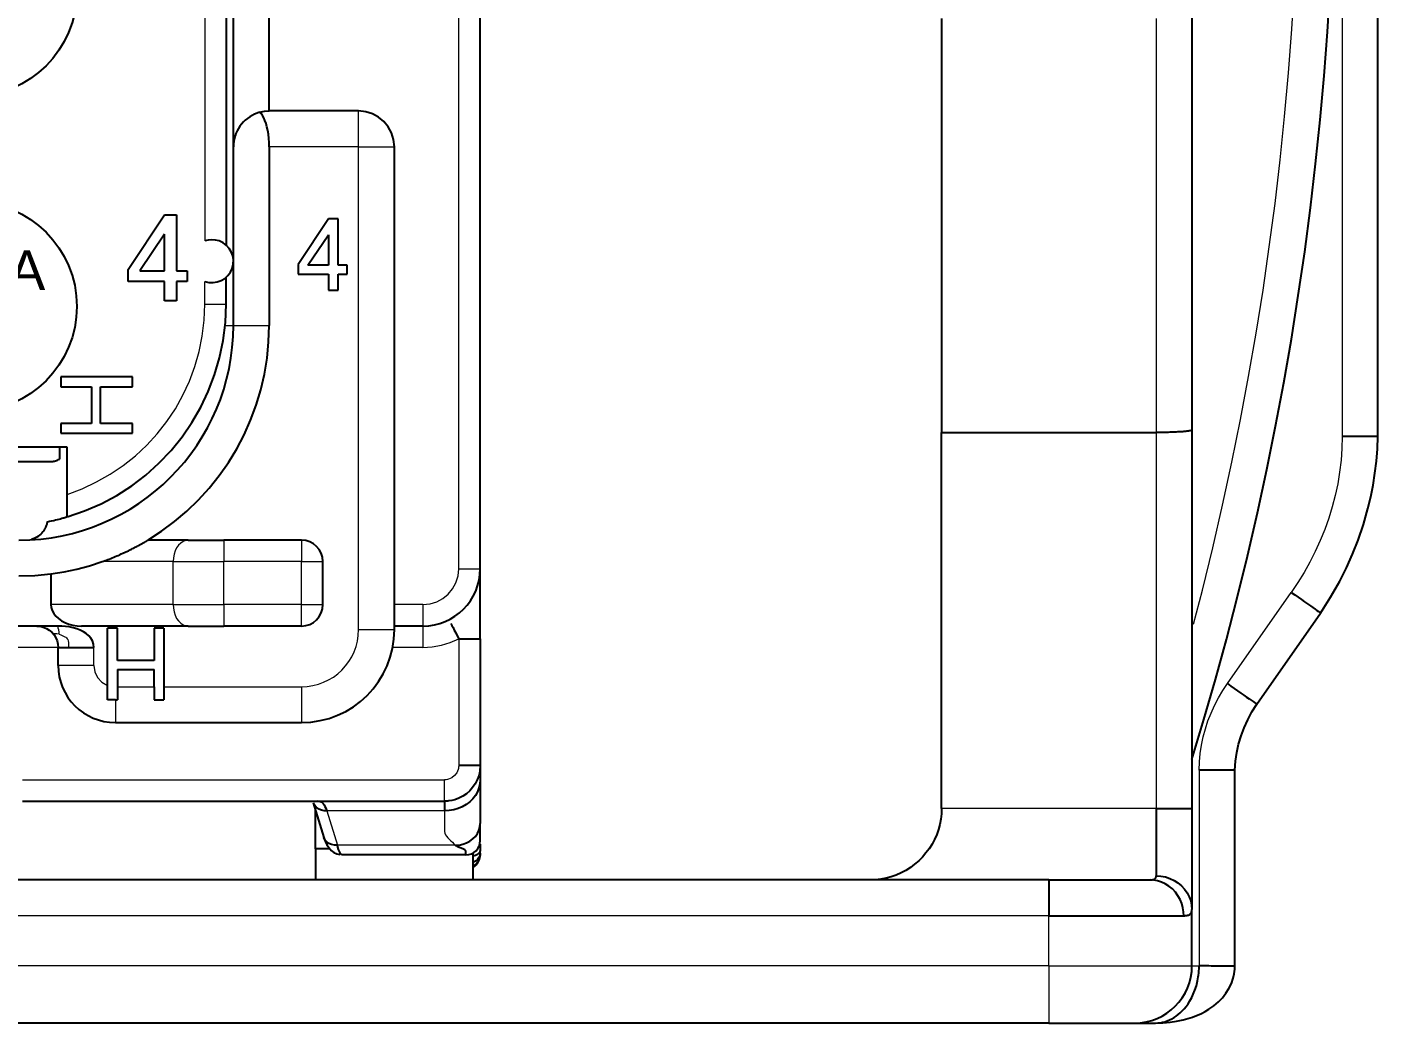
# Model space of a CAD drawing. Header units: millimetres. Extents: x 1762 to 3573, y 2019 to 2959.
# Drawn here: x 2022.34 to 2056.34, y 2773.87 to 2798.94 of the extents above; entities that cross this region are included whole.
import ezdxf

# ---------------------------------------------------------------- set-up
doc = ezdxf.new("R2010")
doc.units = ezdxf.units.MM
doc.layers.add('AM60', color=3, linetype='Continuous', lineweight=25)
doc.layers.add('AM_6', color=3, linetype='Continuous', lineweight=25)
doc.layers.add('线色线径', color=1, linetype='Continuous')
doc.styles.get("Standard").update_dxf_attribs({"font": 'arial.ttf'})

# ---------------------------------------------------------------- blocks, each defined once
blk = doc.blocks.new('*U20')
blk.add_circle((0, 0), 2.641)
blk = doc.blocks.new('*U21')
at = {"layer": 'AM_6', "color": 0, "linetype": 'ByBlock', "lineweight": -2, "transparency": 16777216}
for p in [(0, 23.769), (7, 23.769), (0, 15.846), (7, 15.846), (0, 7.923), (7, 7.923), (0, 0), (7, 0)]:
    blk.add_blockref('*U20', p, dxfattribs=at)
blk = doc.blocks.new('A$C4F331E43')
at = {"layer": 'AM_6', "lineweight": 25}
for points in [[(79.56, 7.53), (79.862, 8.534), (80.152, 9.541), (80.429, 10.553), (80.692, 11.568), (80.958, 12.651), (81.208, 13.737), (81.444, 14.825), (81.665, 15.917), (81.87, 17.011), (82.06, 18.108), (82.236, 19.208), (82.396, 20.309), (82.541, 21.413), (82.67, 22.518), (82.785, 23.625), (82.884, 24.734), (82.969, 25.844), (83.037, 26.955)], [(61.65, 12.33), (61.65, 50.49)], [(73.26, 26.178), (73.26, 24.872), (73.26, 23.566), (73.26, 22.261), (73.26, 20.958), (73.26, 19.656), (73.26, 18.355), (73.26, 17.056), (73.26, 15.759)], [(79.56, 26.199), (79.56, 24.898), (79.56, 23.597), (79.56, 22.298), (79.56, 20.999), (79.56, 19.702), (79.56, 18.407), (79.56, 17.113), (79.56, 15.822)], [(84.24, 15.659), (84.24, 47.161)], [(55.26, 28.53), (55.26, 20.473)], [(55.44, 22.95), (55.44, 28.17)], [(56.34, 23.85), (56.34, 27.27)], [(56.1, 23.817), (56.034, 23.796), (55.97, 23.771), (55.909, 23.74), (55.85, 23.705), (55.793, 23.665), (55.74, 23.621), (55.691, 23.573), (55.645, 23.522), (55.603, 23.467), (55.566, 23.409), (55.533, 23.349), (55.505, 23.286), (55.482, 23.221), (55.464, 23.155), (55.451, 23.087), (55.443, 23.019), (55.44, 22.95)], [(56.1, 23.817), (56.219, 23.842), (56.34, 23.85)], [(56.34, 22.95), (56.338, 23.056), (56.331, 23.161), (56.32, 23.263), (56.304, 23.36), (56.284, 23.452), (56.261, 23.536), (56.234, 23.613), (56.204, 23.68), (56.171, 23.737), (56.136, 23.783), (56.1, 23.817)], [(58.59, 23.85), (56.34, 23.85)], [(59.49, 22.95), (59.472, 23.131), (59.419, 23.3), (59.336, 23.453), (59.226, 23.586), (59.093, 23.696), (58.94, 23.779), (58.771, 23.832), (58.59, 23.85)], [(55.44, 18.45), (55.44, 22.95)], [(56.34, 22.95), (56.34, 18.45)], [(59.49, 10.8), (59.49, 22.95)], [(57.833, 21.137), (57.068, 19.99)], [(58.08, 21.137), (57.833, 21.137)], [(58.08, 19.967), (58.08, 21.137)], [(54.72, 19.561), (54.826, 19.535), (54.932, 19.531), (55.035, 19.547), (55.133, 19.583), (55.222, 19.636), (55.299, 19.706), (55.363, 19.791), (55.409, 19.89), (55.435, 19.996), (55.439, 20.102), (55.423, 20.205), (55.387, 20.303), (55.334, 20.392), (55.264, 20.469), (55.179, 20.532), (55.08, 20.579), (54.991, 20.602), (54.9, 20.61), (54.809, 20.602), (54.72, 20.579)], [(57.315, 19.967), (57.833, 20.732)], [(57.833, 20.732), (57.833, 19.967)], [(57.068, 19.99), (57.068, 19.742)], [(57.068, 19.742), (57.833, 19.742)], [(57.833, 19.967), (57.315, 19.967)], [(57.833, 19.742), (57.833, 19.337)], [(58.305, 19.967), (58.08, 19.967)], [(58.08, 19.337), (58.08, 19.742)], [(58.08, 19.742), (58.305, 19.742)], [(58.305, 19.742), (58.305, 19.967)], [(55.26, 18.99), (55.26, 19.668)], [(57.833, 19.337), (58.08, 19.337)], [(51.255, 13.637), (51.691, 13.785), (52.109, 13.966), (52.506, 14.178), (52.883, 14.42), (53.236, 14.689), (53.566, 14.985), (53.87, 15.305), (54.148, 15.647), (54.398, 16.01), (54.619, 16.393), (54.809, 16.792), (54.968, 17.208), (55.094, 17.637), (55.185, 18.078), (55.241, 18.53), (55.26, 18.99)], [(50.04, 13.05), (50.318, 13.057), (50.592, 13.078), (50.862, 13.112), (51.128, 13.16), (51.39, 13.22), (51.646, 13.293), (51.897, 13.378), (52.142, 13.474), (52.381, 13.583), (52.614, 13.702), (52.84, 13.832), (53.059, 13.972), (53.271, 14.123), (53.475, 14.283), (53.671, 14.453), (53.858, 14.632), (54.037, 14.819), (54.207, 15.015), (54.367, 15.219), (54.518, 15.431), (54.658, 15.65), (54.788, 15.876), (54.908, 16.109), (55.016, 16.348), (55.112, 16.593), (55.197, 16.844), (55.27, 17.1), (55.33, 17.362), (55.378, 17.628), (55.412, 17.898), (55.433, 18.172), (55.44, 18.45)], [(53.285, 13.05), (53.632, 13.274), (53.961, 13.518), (54.271, 13.782), (54.562, 14.063), (54.834, 14.362), (55.085, 14.676), (55.315, 15.005), (55.523, 15.348), (55.71, 15.703), (55.873, 16.07), (56.013, 16.447), (56.129, 16.833), (56.221, 17.228), (56.287, 17.63), (56.327, 18.037), (56.34, 18.45)], [(73.26, 15.759), (78.66, 15.759)], [(73.26, 6.3), (73.26, 15.759)], [(79.56, 15.822), (79.55, 15.812), (79.543, 15.809), (79.533, 15.806), (79.521, 15.803), (79.507, 15.801), (79.492, 15.798), (79.474, 15.795), (79.454, 15.792), (79.432, 15.79), (79.409, 15.787), (79.384, 15.785), (79.356, 15.782), (79.328, 15.78), (79.297, 15.778), (79.266, 15.775), (79.232, 15.773), (79.197, 15.772), (79.161, 15.77), (79.124, 15.768), (79.085, 15.767), (79.046, 15.765), (79.005, 15.764), (78.964, 15.763), (78.922, 15.762), (78.879, 15.761), (78.836, 15.761), (78.792, 15.76), (78.748, 15.76), (78.704, 15.759), (78.66, 15.759)], [(79.56, 15.822), (79.56, 6.3)], [(82.795, 11.217), (83.047, 11.614), (83.277, 12.022), (83.445, 12.357), (83.599, 12.699), (83.738, 13.048), (83.873, 13.446), (83.988, 13.851), (84.058, 14.142), (84.117, 14.436), (84.164, 14.732), (84.202, 15.039), (84.227, 15.348), (84.24, 15.659)], [(84.24, 15.659), (84.22, 15.659), (84.191, 15.659), (84.148, 15.659), (84.093, 15.659), (84.026, 15.659), (83.949, 15.659), (83.862, 15.659), (83.768, 15.659), (83.667, 15.659), (83.561, 15.659), (83.451, 15.659), (83.34, 15.659)], [(51.255, 15.39), (38.43, 15.39)], [(51.062, 15.39), (51.062, 15.09)], [(51.255, 14.202), (51.255, 15.39)], [(49.455, 15.03), (49.632, 15.03), (49.807, 15.03), (49.979, 15.03), (50.146, 15.03), (50.306, 15.03), (50.458, 15.03), (50.6, 15.03), (50.731, 15.03), (50.85, 15.03)], [(50.85, 15.03), (50.866, 15.03), (50.881, 15.031), (50.896, 15.033), (50.91, 15.035), (50.939, 15.04), (50.966, 15.047), (50.992, 15.056), (51.017, 15.066), (51.04, 15.078), (51.062, 15.09)], [(51.255, 13.637), (51.255, 13.648), (51.255, 13.662), (51.255, 13.671), (51.255, 13.682), (51.255, 13.693), (51.255, 13.706), (51.255, 13.72), (51.255, 13.735), (51.255, 13.752), (51.255, 13.769), (51.255, 13.788), (51.255, 13.807), (51.255, 13.827), (51.255, 13.848), (51.255, 13.87), (51.255, 13.893), (51.255, 13.916), (51.255, 13.94), (51.255, 13.965), (51.255, 13.99), (51.255, 14.015), (51.255, 14.041), (51.255, 14.068), (51.255, 14.094), (51.255, 14.121), (51.255, 14.148), (51.255, 14.175), (51.255, 14.202)], [(50.755, 13.514), (50.812, 13.526), (50.867, 13.538), (50.918, 13.549), (50.967, 13.56), (51.012, 13.571), (51.053, 13.582), (51.091, 13.591), (51.124, 13.6), (51.155, 13.608), (51.181, 13.616), (51.193, 13.619), (51.203, 13.622), (51.213, 13.625), (51.222, 13.627), (51.23, 13.63), (51.242, 13.633), (51.25, 13.636)], [(50.755, 13.514), (50.752, 13.495), (50.748, 13.477), (50.743, 13.456), (50.738, 13.436), (50.731, 13.416), (50.724, 13.397), (50.716, 13.378), (50.708, 13.359), (50.699, 13.341), (50.69, 13.324), (50.68, 13.307), (50.669, 13.29), (50.658, 13.274), (50.647, 13.259), (50.622, 13.23), (50.596, 13.202), (50.565, 13.174), (50.532, 13.149), (50.497, 13.127), (50.461, 13.107), (50.442, 13.098), (50.423, 13.09), (50.403, 13.082), (50.383, 13.075), (50.364, 13.07)], [(52.139, 12.51), (52.175, 12.523), (52.21, 12.536), (52.246, 12.549), (52.282, 12.562), (52.318, 12.576), (52.355, 12.591), (52.392, 12.605), (52.429, 12.62), (52.466, 12.636), (52.504, 12.652), (52.541, 12.668), (52.58, 12.685), (52.618, 12.702), (52.657, 12.719), (52.677, 12.728), (52.696, 12.737), (52.716, 12.747), (52.736, 12.756), (52.756, 12.766), (52.776, 12.775), (52.797, 12.785), (52.817, 12.795), (52.838, 12.806), (52.859, 12.816), (52.88, 12.827), (52.901, 12.837), (52.923, 12.848), (52.944, 12.859), (52.966, 12.871), (52.988, 12.882), (53.01, 12.894), (53.033, 12.906), (53.044, 12.912), (53.055, 12.918), (53.067, 12.925), (53.078, 12.931), (53.094, 12.94), (53.11, 12.949), (53.126, 12.958), (53.142, 12.966), (53.157, 12.975), (53.172, 12.984), (53.186, 12.992), (53.2, 13), (53.211, 13.006), (53.222, 13.012), (53.231, 13.018), (53.24, 13.023), (53.247, 13.028), (53.261, 13.035), (53.268, 13.04), (53.278, 13.046)], [(54.305, 13.05), (53.285, 13.05)], [(54.305, 13.05), (54.41, 13.05), (54.525, 13.05), (54.649, 13.05), (54.779, 13.05), (54.915, 13.05), (55.055, 13.05), (55.196, 13.05)], [(57.15, 13.05), (55.196, 13.05)], [(57.69, 12.51), (57.679, 12.619), (57.648, 12.72), (57.598, 12.812), (57.532, 12.892), (57.452, 12.958), (57.36, 13.008), (57.259, 13.039), (57.15, 13.05)], [(50.85, 12.202), (51.178, 12.254), (51.503, 12.322), (51.823, 12.408), (52.139, 12.51)], [(57.69, 11.43), (57.69, 12.51)], [(60.21, 10.89), (60.357, 10.897), (60.5, 10.919), (60.638, 10.955), (60.771, 11.003), (60.896, 11.064), (61.015, 11.136), (61.126, 11.219), (61.228, 11.312), (61.321, 11.414), (61.404, 11.525), (61.476, 11.644), (61.537, 11.769), (61.585, 11.902), (61.621, 12.04), (61.643, 12.183), (61.65, 12.33)], [(61.65, 10.566), (61.65, 10.696), (61.65, 10.829), (61.65, 10.963), (61.65, 11.098), (61.65, 11.232), (61.65, 11.364), (61.65, 11.493), (61.65, 11.617), (61.65, 11.735), (61.65, 11.847), (61.65, 11.95), (61.65, 12.043), (61.65, 12.125), (61.65, 12.196), (61.65, 12.253), (61.65, 12.295), (61.65, 12.321), (61.65, 12.33)], [(50.04, 12.15), (50.446, 12.163), (50.85, 12.202)], [(50.85, 12.202), (50.85, 11.43)], [(82.058, 11.733), (82.145, 11.672), (82.231, 11.612), (82.314, 11.553), (82.394, 11.498), (82.47, 11.445), (82.539, 11.396), (82.602, 11.352), (82.657, 11.314), (82.703, 11.281), (82.741, 11.255), (82.769, 11.235), (82.787, 11.223), (82.795, 11.217)], [(50.85, 11.43), (50.858, 11.353), (50.881, 11.278), (50.919, 11.206), (50.971, 11.138), (51.037, 11.076), (51.114, 11.022), (51.201, 10.976), (51.296, 10.939), (51.399, 10.912), (51.505, 10.895), (51.614, 10.89)], [(57.15, 10.89), (57.259, 10.901), (57.36, 10.932), (57.452, 10.982), (57.532, 11.048), (57.598, 11.128), (57.648, 11.22), (57.679, 11.321), (57.69, 11.43)], [(51.03, 10.89), (49.311, 10.89)], [(50.49, 10.89), (50.574, 10.883), (50.657, 10.864), (50.735, 10.831), (50.807, 10.787), (50.872, 10.732)], [(51.93, 10.35), (51.921, 10.436), (51.896, 10.513), (51.856, 10.582), (51.803, 10.644), (51.739, 10.698), (51.666, 10.745), (51.584, 10.785), (51.497, 10.818), (51.405, 10.845), (51.311, 10.865), (51.216, 10.879), (51.122, 10.887), (51.03, 10.89)], [(54.305, 10.89), (51.614, 10.89)], [(54.305, 10.89), (54.41, 10.89), (54.525, 10.89), (54.649, 10.89), (54.779, 10.89), (54.915, 10.89), (55.055, 10.89), (55.196, 10.89)], [(57.15, 10.89), (55.196, 10.89)], [(60.21, 10.89), (59.49, 10.89)], [(60.865, 11.047), (60.869, 11.039)], [(60.915, 10.949), (60.936, 10.906), (60.966, 10.849), (60.999, 10.785), (61.034, 10.715), (61.072, 10.642), (61.11, 10.566)], [(81.189, 8.924), (82.795, 11.217)], [(50.872, 10.732), (50.927, 10.667), (50.971, 10.595), (51.004, 10.517), (51.023, 10.434), (51.03, 10.35)], [(52.521, 10.832), (52.273, 10.832)], [(52.273, 9.397), (52.273, 10.832)], [(52.521, 10.022), (52.521, 10.832)], [(53.691, 10.832), (53.443, 10.832)], [(53.443, 10.832), (53.443, 10.022)], [(53.691, 10.832), (53.691, 9.36)], [(57.15, 8.46), (57.389, 8.472), (57.622, 8.508), (57.846, 8.565), (58.061, 8.644), (58.265, 8.742), (58.458, 8.86), (58.638, 8.994), (58.805, 9.145), (58.956, 9.312), (59.09, 9.492), (59.208, 9.685), (59.306, 9.889), (59.385, 10.104), (59.442, 10.328), (59.478, 10.561), (59.49, 10.8)], [(61.11, 10.566), (61.188, 10.566), (61.269, 10.566), (61.348, 10.566), (61.424, 10.566), (61.47, 10.566), (61.512, 10.566), (61.549, 10.566), (61.595, 10.566), (61.626, 10.566), (61.644, 10.566)], [(61.65, 10.566), (61.65, 7.38)], [(51.03, 10.35), (51.053, 10.35), (51.081, 10.35), (51.119, 10.35), (51.168, 10.35), (51.226, 10.35), (51.294, 10.35)], [(51.03, 9.9), (51.03, 10.35)], [(51.294, 10.35), (51.369, 10.35), (51.451, 10.35), (51.54, 10.35), (51.633, 10.35), (51.73, 10.35), (51.829, 10.35), (51.93, 10.35)], [(51.03, 9.9), (51.037, 9.753), (51.059, 9.61), (51.095, 9.472), (51.143, 9.339), (51.204, 9.214), (51.276, 9.095), (51.359, 8.984), (51.452, 8.882), (51.554, 8.789), (51.665, 8.706), (51.784, 8.634), (51.909, 8.573), (52.042, 8.525), (52.18, 8.489), (52.323, 8.467), (52.47, 8.46)], [(53.443, 10.022), (52.521, 10.022)], [(52.521, 9.797), (53.443, 9.797)], [(52.521, 9.797), (52.521, 9.36)], [(53.443, 9.36), (53.443, 9.797)], [(52.273, 9.032), (52.273, 9.076), (52.273, 9.12), (52.273, 9.165), (52.273, 9.211), (52.273, 9.257), (52.273, 9.304), (52.273, 9.351), (52.273, 9.397)], [(52.521, 9.36), (52.521, 9.193), (52.521, 9.032)], [(53.443, 9.36), (53.443, 9.193), (53.443, 9.032)], [(53.691, 9.36), (53.691, 9.193), (53.691, 9.032)], [(80.452, 9.44), (80.539, 9.379), (80.625, 9.319), (80.709, 9.26), (80.789, 9.204), (80.864, 9.152), (80.933, 9.103), (80.996, 9.059), (81.051, 9.021), (81.098, 8.988), (81.135, 8.962), (81.163, 8.942), (81.181, 8.93), (81.189, 8.924)], [(52.47, 9.032), (52.445, 9.032), (52.421, 9.032), (52.396, 9.032), (52.371, 9.032), (52.347, 9.032), (52.322, 9.032), (52.298, 9.032), (52.273, 9.032)], [(52.47, 9.032), (52.521, 9.032)], [(53.443, 9.032), (53.691, 9.032)], [(80.639, 7.259), (80.655, 7.485), (80.688, 7.709), (80.734, 7.919), (80.795, 8.127), (80.872, 8.33), (80.962, 8.528), (81.069, 8.729), (81.189, 8.924)], [(52.47, 8.46), (57.15, 8.46)], [(61.65, 7.38), (61.649, 7.348), (61.648, 7.316), (61.645, 7.284), (61.641, 7.253), (61.629, 7.187), (61.612, 7.122), (61.574, 7.018), (61.523, 6.919), (61.46, 6.827), (61.386, 6.744), (61.303, 6.67), (61.211, 6.607), (61.112, 6.556), (61.008, 6.518), (60.936, 6.499), (60.863, 6.487), (60.835, 6.484), (60.806, 6.482), (60.778, 6.48), (60.75, 6.48)], [(61.65, 7.38), (61.626, 7.38), (61.595, 7.38), (61.549, 7.38), (61.492, 7.38), (61.424, 7.38), (61.348, 7.38), (61.269, 7.38), (61.188, 7.38), (61.11, 7.38)], [(61.65, 7.38), (61.65, 7.359), (61.65, 7.33), (61.65, 7.288), (61.65, 7.234), (61.65, 7.168), (61.65, 7.091), (61.65, 7.056), (61.65, 7.018)], [(80.639, 7.259), (80.62, 7.259), (80.59, 7.259), (80.547, 7.259), (80.492, 7.259), (80.425, 7.259), (80.348, 7.259), (80.262, 7.259), (80.167, 7.259), (80.066, 7.259), (79.96, 7.259), (79.85, 7.259), (79.739, 7.259)], [(80.639, 2.33), (80.639, 7.259)], [(61.65, 7.018), (61.642, 6.917), (61.619, 6.817), (61.581, 6.72), (61.529, 6.629), (61.464, 6.544), (61.386, 6.467), (61.298, 6.4), (61.2, 6.343), (61.094, 6.298), (60.983, 6.265), (60.867, 6.246), (60.75, 6.239)], [(61.65, 7.018), (61.65, 6.758), (61.65, 6.498), (61.65, 6.451), (61.65, 6.396), (61.65, 6.335), (61.65, 6.268), (61.65, 6.198), (61.65, 6.126), (61.65, 6.054), (61.65, 5.984), (61.65, 5.917)], [(50.13, 6.48), (60.75, 6.48)], [(57.644, 6.469), (57.597, 6.471), (57.551, 6.48)], [(57.595, 6.48), (57.608, 6.479), (57.618, 6.478), (57.626, 6.476), (57.633, 6.474), (57.644, 6.469)], [(57.644, 6.469), (57.654, 6.464), (57.664, 6.456), (57.675, 6.447), (57.698, 6.422), (57.721, 6.391), (57.743, 6.352), (57.765, 6.307), (57.774, 6.285), (57.784, 6.262), (57.788, 6.251), (57.793, 6.239)], [(60.75, 6.48), (60.75, 6.457), (60.75, 6.419), (60.75, 6.362), (60.75, 6.287), (60.75, 6.264), (60.75, 6.239)], [(57.45, 6.44), (57.583, 6.006), (57.715, 5.572)], [(57.793, 6.239), (57.726, 6.239), (57.657, 6.252), (57.591, 6.279), (57.532, 6.318), (57.486, 6.369), (57.455, 6.426)], [(57.51, 5.285), (57.51, 5.432), (57.51, 5.572), (57.51, 5.702), (57.51, 5.821), (57.51, 5.929), (57.51, 6.025), (57.51, 6.108), (57.51, 6.176), (57.51, 6.23), (57.51, 6.269), (57.51, 6.292), (57.51, 6.3)], [(73.26, 6.3), (73.255, 6.165), (73.24, 6.032), (73.215, 5.899), (73.18, 5.769), (73.136, 5.642), (73.082, 5.519), (73.019, 5.4), (72.947, 5.286), (72.867, 5.178), (72.78, 5.076), (72.684, 4.981), (72.582, 4.893), (72.474, 4.813), (72.36, 4.741), (72.241, 4.678), (72.118, 4.624), (71.991, 4.58), (71.861, 4.545), (71.728, 4.52), (71.595, 4.505), (71.46, 4.5)], [(78.66, 6.3), (78.66, 6.238), (78.66, 6.176), (78.66, 6.024), (78.66, 5.874), (78.66, 5.727), (78.66, 5.583), (78.66, 5.445), (78.66, 5.317), (78.66, 5.196), (78.66, 5.083), (78.66, 4.978), (78.66, 4.882), (78.66, 4.795), (78.66, 4.716), (78.66, 4.648), (78.66, 4.625), (78.66, 4.603)], [(78.66, 6.3), (78.777, 6.3), (78.893, 6.3), (79.004, 6.3), (79.11, 6.3), (79.208, 6.3), (79.296, 6.3), (79.374, 6.3), (79.439, 6.3), (79.492, 6.3), (79.529, 6.3), (79.552, 6.3), (79.56, 6.3)], [(79.56, 6.3), (79.56, 6.207), (79.56, 6.115), (79.56, 5.924), (79.56, 5.735), (79.56, 5.55), (79.56, 5.368), (79.56, 5.19), (79.56, 5.017), (79.56, 4.852), (79.56, 4.695), (79.56, 4.546), (79.56, 4.406), (79.56, 4.275), (79.56, 4.154), (79.56, 4.043), (79.56, 3.924), (79.56, 3.822), (79.56, 3.787), (79.56, 3.754)], [(61.02, 5.371), (61.119, 5.378), (61.215, 5.398), (61.306, 5.431), (61.39, 5.475), (61.465, 5.531), (61.53, 5.596), (61.581, 5.669), (61.619, 5.748), (61.642, 5.831), (61.65, 5.917)], [(61.65, 5.49), (61.65, 5.505), (61.65, 5.539), (61.65, 5.549), (61.65, 5.561), (61.65, 5.57), (61.65, 5.582), (61.65, 5.598), (61.65, 5.616), (61.65, 5.636), (61.65, 5.658), (61.65, 5.682), (61.65, 5.707), (61.65, 5.733), (61.65, 5.76), (61.65, 5.787), (61.65, 5.814), (61.65, 5.841), (61.65, 5.867), (61.65, 5.893), (61.65, 5.917)], [(57.715, 5.572), (57.748, 5.473), (57.792, 5.384), (57.847, 5.304), (57.903, 5.244), (57.966, 5.194), (58.039, 5.157), (58.12, 5.136)], [(58.058, 5.371), (57.981, 5.373), (57.909, 5.388), (57.843, 5.418), (57.787, 5.46), (57.744, 5.512), (57.715, 5.572)], [(61.29, 5.13), (61.363, 5.137), (61.43, 5.158), (61.491, 5.191), (61.545, 5.235), (61.589, 5.289), (61.622, 5.35), (61.643, 5.417), (61.65, 5.49)], [(57.51, 5.285), (57.51, 4.5)], [(57.868, 5.285), (57.51, 5.285)], [(58.185, 5.13), (58.177, 5.131), (58.155, 5.143), (58.139, 5.159), (58.123, 5.183), (58.108, 5.213), (58.088, 5.264), (58.069, 5.327), (58.067, 5.335), (58.065, 5.343), (58.061, 5.357), (58.058, 5.371)], [(61.29, 5.13), (58.185, 5.13)], [(61.29, 5.13), (61.29, 5.141), (61.29, 5.161), (61.29, 5.191), (61.29, 5.204), (61.29, 5.218), (61.288, 5.228), (61.282, 5.237), (61.273, 5.246), (61.261, 5.255), (61.246, 5.264), (61.229, 5.273), (61.21, 5.282), (61.19, 5.291), (61.168, 5.3), (61.146, 5.309), (61.124, 5.318), (61.101, 5.328), (61.079, 5.338), (61.058, 5.349), (61.038, 5.36), (61.02, 5.371)], [(61.65, 5.233), (61.642, 5.201), (61.619, 5.17), (61.581, 5.142), (61.531, 5.118), (61.47, 5.099)], [(61.47, 4.5), (61.47, 5.178)], [(61.65, 5.175), (61.642, 5.119), (61.619, 5.065), (61.581, 5.016), (61.531, 4.975), (61.47, 4.941)], [(61.471, 4.819), (61.491, 4.832), (61.521, 4.854), (61.548, 4.879), (61.594, 4.938), (61.626, 5.004), (61.644, 5.07), (61.65, 5.141)], [(61.65, 5.143), (61.644, 5.078), (61.623, 5.011), (61.587, 4.948), (61.538, 4.892), (61.477, 4.848)], [(61.65, 5.399), (61.65, 5.377), (61.65, 5.33), (61.65, 5.282), (61.65, 5.258), (61.65, 5.233)], [(61.65, 5.175), (61.65, 5.192), (61.65, 5.211), (61.65, 5.222), (61.65, 5.233)], [(61.65, 5.143), (61.65, 5.161), (61.65, 5.175)], [(75.96, 4.5), (75.806, 4.5), (75.653, 4.5), (61.406, 4.5), (47.16, 4.5)], [(75.96, 4.5), (76.031, 4.5), (76.102, 4.5), (76.284, 4.5), (76.465, 4.5), (76.644, 4.5), (76.82, 4.5), (76.992, 4.5), (77.195, 4.5), (77.389, 4.5), (77.572, 4.5), (77.745, 4.5), (77.906, 4.5), (78.054, 4.5), (78.172, 4.5), (78.279, 4.5), (78.373, 4.5), (78.455, 4.5), (78.481, 4.5), (78.506, 4.5)], [(75.96, 4.5), (75.96, 4.492), (75.96, 4.469), (75.96, 4.431), (75.96, 4.379), (75.96, 4.314), (75.96, 4.236), (75.96, 4.148), (75.96, 4.05), (75.96, 3.944), (75.96, 3.833), (75.96, 3.717), (75.96, 3.6)], [(78.506, 4.5), (78.52, 4.5), (78.535, 4.501), (78.548, 4.502), (78.561, 4.504), (78.577, 4.507), (78.592, 4.511), (78.605, 4.516), (78.617, 4.522), (78.627, 4.528), (78.636, 4.536), (78.643, 4.545), (78.649, 4.555), (78.654, 4.565), (78.657, 4.577), (78.659, 4.589), (78.66, 4.603)], [(79.354, 3.6), (79.349, 3.7), (79.332, 3.802), (79.304, 3.906), (79.262, 4.007), (79.208, 4.104), (79.143, 4.195), (79.066, 4.276), (78.981, 4.345), (78.889, 4.403), (78.794, 4.447), (78.696, 4.477), (78.6, 4.494), (78.506, 4.5)], [(78.66, 4.603), (78.777, 4.596), (78.893, 4.574), (79.004, 4.538), (79.11, 4.489), (79.208, 4.428), (79.296, 4.354), (79.374, 4.271), (79.439, 4.179), (79.492, 4.079), (79.529, 3.974), (79.552, 3.865), (79.56, 3.754)], [(79.354, 3.6), (79.374, 3.6), (79.393, 3.601), (79.411, 3.603), (79.428, 3.606), (79.449, 3.61), (79.469, 3.616), (79.486, 3.624), (79.502, 3.633), (79.516, 3.643), (79.528, 3.654), (79.538, 3.668), (79.546, 3.682), (79.552, 3.698), (79.557, 3.715), (79.559, 3.734), (79.56, 3.754)], [(79.56, 2.34), (79.56, 3.754)], [(75.96, 3.6), (76.055, 3.6), (76.149, 3.6), (76.393, 3.6), (76.634, 3.6), (76.872, 3.6), (77.107, 3.6), (77.337, 3.6), (77.54, 3.6), (77.737, 3.6), (77.927, 3.6), (78.109, 3.6), (78.284, 3.6), (78.449, 3.6), (78.605, 3.6), (78.751, 3.6), (78.879, 3.6), (78.997, 3.6), (79.104, 3.6), (79.201, 3.6), (79.286, 3.6), (79.321, 3.6), (79.354, 3.6)], [(78.12, 0.9), (78.267, 0.907), (78.41, 0.929), (78.548, 0.965), (78.681, 1.013), (78.806, 1.074), (78.925, 1.146), (79.036, 1.229), (79.138, 1.322), (79.231, 1.424), (79.314, 1.535), (79.386, 1.654), (79.447, 1.779), (79.495, 1.912), (79.531, 2.05), (79.553, 2.193), (79.56, 2.34)], [(78.64, 0.9), (78.825, 0.905), (79.012, 0.923), (79.174, 0.947), (79.336, 0.981), (79.57, 1.049), (79.797, 1.143), (79.894, 1.193), (79.988, 1.249), (80.112, 1.335), (80.227, 1.432), (80.326, 1.535), (80.415, 1.647), (80.491, 1.768), (80.552, 1.897), (80.598, 2.032), (80.622, 2.141), (80.636, 2.252), (80.639, 2.365)], [(78.64, 0.9), (78.699, 0.902), (78.758, 0.908), (78.817, 0.919), (78.875, 0.933), (78.934, 0.953), (78.992, 0.976), (79.051, 1.004), (79.108, 1.037), (79.161, 1.072), (79.212, 1.11), (79.263, 1.154), (79.313, 1.202), (79.364, 1.256), (79.412, 1.316), (79.461, 1.383), (79.507, 1.456), (79.553, 1.538), (79.594, 1.625), (79.635, 1.728), (79.67, 1.836), (79.681, 1.877), (79.691, 1.92), (79.701, 1.965), (79.71, 2.01), (79.718, 2.058), (79.725, 2.106), (79.73, 2.156), (79.735, 2.207), (79.738, 2.273), (79.739, 2.34)], [(80.639, 2.33), (80.625, 2.329), (80.612, 2.328), (80.604, 2.328), (80.595, 2.328), (80.584, 2.328), (80.573, 2.328), (80.561, 2.328), (80.547, 2.328), (80.533, 2.328), (80.518, 2.328), (80.501, 2.328), (80.484, 2.328), (80.466, 2.328), (80.447, 2.328), (80.427, 2.328), (80.406, 2.329), (80.362, 2.329), (80.316, 2.33), (80.291, 2.33), (80.266, 2.33), (80.241, 2.331), (80.214, 2.331), (80.16, 2.332), (80.104, 2.333), (80.046, 2.334), (79.986, 2.335), (79.956, 2.335), (79.926, 2.336), (79.895, 2.337), (79.864, 2.337), (79.833, 2.338), (79.802, 2.339), (79.771, 2.339), (79.739, 2.34)], [(75.96, 0.9), (47.16, 0.9)], [(75.96, 0.9), (76.138, 0.9), (76.316, 0.9), (76.49, 0.9), (76.661, 0.9), (76.828, 0.9), (76.988, 0.9), (77.141, 0.9), (77.287, 0.9), (77.423, 0.9), (77.549, 0.9), (77.665, 0.9), (77.768, 0.9), (77.86, 0.9), (77.938, 0.9), (78.003, 0.9), (78.054, 0.9), (78.091, 0.9), (78.113, 0.9), (78.12, 0.9)], [(78.12, 0.9), (78.64, 0.9)]]:
    blk.add_lwpolyline(points, dxfattribs=at)
at = {"layer": 'AM_6', "lineweight": 9}
for points in [[(79.601, 10.937), (79.821, 11.788), (80.084, 12.859), (80.332, 13.933), (80.565, 15.009), (80.783, 16.089), (80.986, 17.171), (81.174, 18.256), (81.348, 19.343), (81.506, 20.432), (81.649, 21.523), (81.778, 22.617), (81.891, 23.711), (81.989, 24.808), (82.072, 25.905), (82.141, 27.005)], [(61.11, 12.33), (61.11, 50.49)], [(78.66, 26.178), (78.66, 24.872), (78.66, 23.566), (78.66, 22.261), (78.66, 20.958), (78.66, 19.656), (78.66, 18.355), (78.66, 17.056), (78.66, 15.759)], [(83.34, 47.161), (83.34, 15.659)], [(54.72, 28.53), (54.72, 20.579)], [(58.59, 22.95), (58.59, 23.067), (58.59, 23.183), (58.59, 23.294), (58.59, 23.4), (58.59, 23.498), (58.59, 23.586), (58.59, 23.664), (58.59, 23.729), (58.59, 23.781), (58.59, 23.819), (58.59, 23.842), (58.59, 23.85)], [(58.59, 22.95), (56.34, 22.95)], [(58.59, 22.95), (58.707, 22.95), (58.823, 22.95), (58.934, 22.95), (59.04, 22.95), (59.138, 22.95), (59.226, 22.95), (59.304, 22.95), (59.369, 22.95), (59.422, 22.95), (59.459, 22.95), (59.482, 22.95), (59.49, 22.95)], [(58.59, 10.8), (58.59, 22.95)], [(54.72, 18.99), (54.72, 19.561)], [(51.255, 14.202), (51.635, 14.344), (51.998, 14.514), (52.343, 14.71), (52.669, 14.931), (52.975, 15.176), (53.26, 15.442), (53.523, 15.729), (53.763, 16.035), (53.979, 16.358), (54.169, 16.698), (54.333, 17.052), (54.469, 17.419), (54.577, 17.798), (54.656, 18.187), (54.704, 18.585), (54.72, 18.99)], [(54.72, 18.99), (54.814, 18.99), (54.905, 18.99), (54.99, 18.99), (55.067, 18.99), (55.134, 18.99), (55.188, 18.99), (55.227, 18.99), (55.252, 18.99), (55.26, 18.99)], [(55.234, 18.45), (55.336, 18.45), (55.44, 18.45)], [(55.44, 18.45), (56.34, 18.45)], [(78.66, 15.759), (78.66, 6.3)], [(83.34, 15.659), (83.333, 15.36), (83.311, 15.061), (83.275, 14.764), (83.226, 14.47), (83.163, 14.177), (83.088, 13.888), (83, 13.601), (82.899, 13.319), (82.787, 13.041), (82.662, 12.768), (82.527, 12.5), (82.381, 12.238), (82.224, 11.982), (82.058, 11.733)], [(54.305, 13.05), (54.238, 13.042), (54.174, 13.017), (54.114, 12.978), (54.059, 12.924), (54.012, 12.857), (53.974, 12.78), (53.946, 12.695), (53.929, 12.604), (53.923, 12.51)], [(55.196, 13.05), (55.196, 13.042), (55.196, 13.017), (55.196, 12.978), (55.196, 12.924), (55.196, 12.857), (55.196, 12.78), (55.196, 12.695), (55.196, 12.604), (55.196, 12.51)], [(57.15, 13.05), (57.15, 13.042), (57.15, 13.017), (57.15, 12.978), (57.15, 12.924), (57.15, 12.857), (57.15, 12.78), (57.15, 12.695), (57.15, 12.604), (57.15, 12.51)], [(53.923, 12.51), (52.139, 12.51)], [(53.923, 12.51), (54.054, 12.51), (54.196, 12.51), (54.347, 12.51), (54.507, 12.51), (54.673, 12.51), (54.844, 12.51), (55.019, 12.51), (55.196, 12.51)], [(53.923, 11.43), (53.923, 12.51)], [(55.196, 11.43), (55.196, 12.51)], [(57.15, 12.51), (55.196, 12.51)], [(57.15, 12.51), (57.244, 12.51), (57.335, 12.51), (57.42, 12.51), (57.497, 12.51), (57.564, 12.51), (57.618, 12.51), (57.657, 12.51), (57.682, 12.51), (57.69, 12.51)], [(57.15, 11.43), (57.15, 12.51)], [(60.21, 11.43), (60.391, 11.448), (60.56, 11.501), (60.713, 11.584), (60.846, 11.694), (60.956, 11.827), (61.039, 11.98), (61.092, 12.149), (61.11, 12.33)], [(61.11, 12.33), (61.204, 12.33), (61.295, 12.33), (61.38, 12.33), (61.457, 12.33), (61.524, 12.33), (61.578, 12.33), (61.617, 12.33), (61.642, 12.33), (61.65, 12.33)], [(80.452, 9.44), (82.058, 11.733)], [(53.923, 11.43), (50.85, 11.43)], [(53.923, 11.43), (53.929, 11.336), (53.946, 11.245), (53.974, 11.16), (54.012, 11.083), (54.059, 11.016), (54.114, 10.962), (54.174, 10.923), (54.238, 10.898), (54.305, 10.89)], [(53.923, 11.43), (54.054, 11.43), (54.196, 11.43), (54.347, 11.43), (54.507, 11.43), (54.673, 11.43), (54.844, 11.43), (55.019, 11.43), (55.196, 11.43)], [(55.196, 11.43), (55.196, 11.336), (55.196, 11.245), (55.196, 11.16), (55.196, 11.083), (55.196, 11.016), (55.196, 10.962), (55.196, 10.923), (55.196, 10.898), (55.196, 10.89)], [(57.15, 11.43), (55.196, 11.43)], [(57.15, 11.43), (57.244, 11.43), (57.335, 11.43), (57.42, 11.43), (57.497, 11.43), (57.564, 11.43), (57.618, 11.43), (57.657, 11.43), (57.682, 11.43), (57.69, 11.43)], [(57.15, 10.89), (57.15, 10.898), (57.15, 10.923), (57.15, 10.962), (57.15, 11.016), (57.15, 11.083), (57.15, 11.16), (57.15, 11.245), (57.15, 11.336), (57.15, 11.43)], [(60.21, 11.43), (59.49, 11.43)], [(60.21, 11.43), (60.21, 11.336), (60.21, 11.245), (60.21, 11.16), (60.21, 11.083), (60.21, 11.016), (60.21, 10.962), (60.21, 10.923), (60.21, 10.898), (60.21, 10.89)], [(51.059, 10.687), (51.054, 10.739), (51.045, 10.79), (51.035, 10.839), (51.03, 10.89)], [(60.21, 10.89), (60.21, 10.882), (60.21, 10.857), (60.21, 10.818), (60.21, 10.764), (60.21, 10.697), (60.21, 10.62), (60.21, 10.535), (60.21, 10.444), (60.21, 10.35)], [(51.059, 10.687), (50.999, 10.689), (50.95, 10.693), (50.914, 10.701), (50.889, 10.71), (50.876, 10.721), (50.872, 10.729)], [(51.059, 10.687), (51.098, 10.669), (51.134, 10.652), (51.167, 10.636), (51.196, 10.62), (51.222, 10.605), (51.243, 10.589), (51.26, 10.571), (51.274, 10.549), (51.283, 10.519), (51.289, 10.478), (51.292, 10.424), (51.294, 10.35)], [(57.15, 9.36), (57.297, 9.367), (57.44, 9.389), (57.578, 9.425), (57.711, 9.473), (57.836, 9.534), (57.955, 9.606), (58.066, 9.689), (58.168, 9.782), (58.261, 9.884), (58.344, 9.995), (58.416, 10.114), (58.477, 10.239), (58.525, 10.372), (58.561, 10.51), (58.583, 10.653), (58.59, 10.8)], [(58.59, 10.8), (58.707, 10.8), (58.823, 10.8), (58.934, 10.8), (59.04, 10.8), (59.138, 10.8), (59.226, 10.8), (59.304, 10.8), (59.369, 10.8), (59.422, 10.8), (59.459, 10.8), (59.482, 10.8), (59.49, 10.8)], [(60.21, 10.35), (60.443, 10.364), (60.673, 10.405), (60.896, 10.473), (61.11, 10.566)], [(61.11, 10.566), (61.11, 7.38)], [(51.03, 10.35), (42.21, 10.35)], [(51.93, 9.9), (51.93, 10.35)], [(60.21, 10.35), (59.446, 10.35)], [(51.93, 9.9), (51.813, 9.9), (51.697, 9.9), (51.586, 9.9), (51.48, 9.9), (51.382, 9.9), (51.294, 9.9), (51.216, 9.9), (51.151, 9.9), (51.099, 9.9), (51.061, 9.9), (51.038, 9.9), (51.03, 9.9)], [(51.93, 9.9), (51.955, 9.739), (52.024, 9.596), (52.132, 9.479), (52.273, 9.397)], [(52.521, 9.36), (53.443, 9.36)], [(53.691, 9.36), (57.15, 9.36)], [(57.15, 9.36), (57.15, 9.243), (57.15, 9.127), (57.15, 9.016), (57.15, 8.91), (57.15, 8.812), (57.15, 8.724), (57.15, 8.646), (57.15, 8.581), (57.15, 8.529), (57.15, 8.491), (57.15, 8.468), (57.15, 8.46)], [(79.739, 7.259), (79.746, 7.471), (79.765, 7.681), (79.797, 7.89), (79.841, 8.097), (79.896, 8.302), (79.963, 8.503), (80.041, 8.7), (80.129, 8.893), (80.227, 9.081), (80.335, 9.264), (80.452, 9.44)], [(52.47, 9.032), (52.47, 8.924), (52.47, 8.823), (52.47, 8.732), (52.47, 8.652), (52.47, 8.585), (52.47, 8.531), (52.47, 8.492), (52.47, 8.468), (52.47, 8.46)], [(61.11, 7.38), (61.11, 7.367), (61.109, 7.355), (61.108, 7.342), (61.106, 7.329), (61.102, 7.303), (61.095, 7.277), (61.059, 7.196), (61.005, 7.125), (60.934, 7.071), (60.853, 7.035), (60.824, 7.028), (60.795, 7.023), (60.784, 7.022), (60.773, 7.021), (60.761, 7.02), (60.75, 7.02)], [(79.739, 7.259), (79.739, 2.34)], [(50.13, 7.02), (60.75, 7.02)], [(60.75, 6.48), (60.75, 6.504), (60.75, 6.535), (60.75, 6.581), (60.75, 6.638), (60.75, 6.706), (60.75, 6.782), (60.75, 6.861), (60.75, 6.942), (60.75, 7.02)], [(60.75, 6.239), (57.793, 6.239)], [(57.793, 6.239), (58.058, 5.371)], [(60.75, 6.239), (60.75, 5.979), (60.75, 5.718), (60.756, 5.677), (60.774, 5.637), (60.8, 5.599), (60.833, 5.56), (60.87, 5.523), (60.91, 5.485), (60.949, 5.448), (60.987, 5.41), (61.02, 5.371)], [(78.66, 6.3), (73.26, 6.3)], [(61.02, 5.371), (58.058, 5.371)], [(75.96, 3.6), (45.36, 3.6)], [(75.96, 2.34), (75.96, 3.6)], [(75.96, 2.34), (46.774, 2.34)], [(75.96, 2.34), (76.195, 2.34), (76.43, 2.34), (76.662, 2.34), (76.892, 2.34), (77.117, 2.34), (77.338, 2.34), (77.552, 2.34), (77.76, 2.34), (77.96, 2.34), (78.152, 2.34), (78.334, 2.34), (78.506, 2.34), (78.667, 2.34), (78.816, 2.34), (78.953, 2.34), (79.078, 2.34), (79.189, 2.34), (79.286, 2.34), (79.369, 2.34), (79.437, 2.34), (79.491, 2.34), (79.529, 2.34), (79.552, 2.34), (79.56, 2.34)], [(75.96, 2.34), (75.96, 2.189), (75.96, 2.041), (75.96, 1.895), (75.96, 1.754), (75.96, 1.62), (75.96, 1.494), (75.96, 1.376), (75.96, 1.27), (75.96, 1.175), (75.96, 1.093), (75.96, 1.024), (75.96, 0.97), (75.96, 0.931), (75.96, 0.908), (75.96, 0.9)], [(79.56, 2.34), (79.739, 2.34)]]:
    blk.add_lwpolyline(points, dxfattribs=at)
at = {"layer": '线色线径', "lineweight": 25}
for points in [[(52.792, 19.857), (53.71, 21.234)], [(53.71, 21.234), (54.007, 21.234)], [(54.007, 21.234), (54.007, 19.83)], [(53.71, 20.748), (53.089, 19.83)], [(53.71, 19.83), (53.71, 20.748)], [(52.792, 19.56), (52.792, 19.857)], [(53.089, 19.83), (53.71, 19.83)], [(54.007, 19.83), (54.277, 19.83)], [(54.277, 19.83), (54.277, 19.56)], [(53.71, 19.56), (52.792, 19.56)], [(53.71, 19.074), (53.71, 19.56)], [(54.277, 19.56), (54.007, 19.56)], [(54.007, 19.56), (54.007, 19.074)], [(54.007, 19.074), (53.71, 19.074)], [(51.102, 17.159), (51.102, 16.912)], [(52.902, 17.159), (51.102, 17.159)], [(52.902, 16.912), (52.902, 17.159)], [(51.102, 16.912), (51.867, 16.912)], [(51.867, 16.912), (51.867, 15.989)], [(52.092, 16.912), (52.902, 16.912)], [(52.092, 15.989), (52.092, 16.912)], [(51.102, 15.989), (51.102, 15.742)], [(51.867, 15.989), (51.102, 15.989)], [(52.902, 15.989), (52.092, 15.989)], [(52.902, 15.742), (52.902, 15.989)], [(51.102, 15.742), (52.902, 15.742)]]:
    blk.add_lwpolyline(points, dxfattribs=at)
at = {"layer": 'AM_6'}
blk.add_blockref('*U21', (41.859, 18.931), dxfattribs=at)

msp = doc.modelspace()

# ---------------------------------------------------------------- block references
msp.add_blockref('A$C4F331E43', (1972.095, 2772.974))

# ---------------------------------------------------------------- texts
at = {"layer": 'AM60', "lineweight": 5}
msp.add_text('101A', height=1, dxfattribs=at).set_placement((2019.541, 2792.317))

doc.saveas('drawing.dxf')
